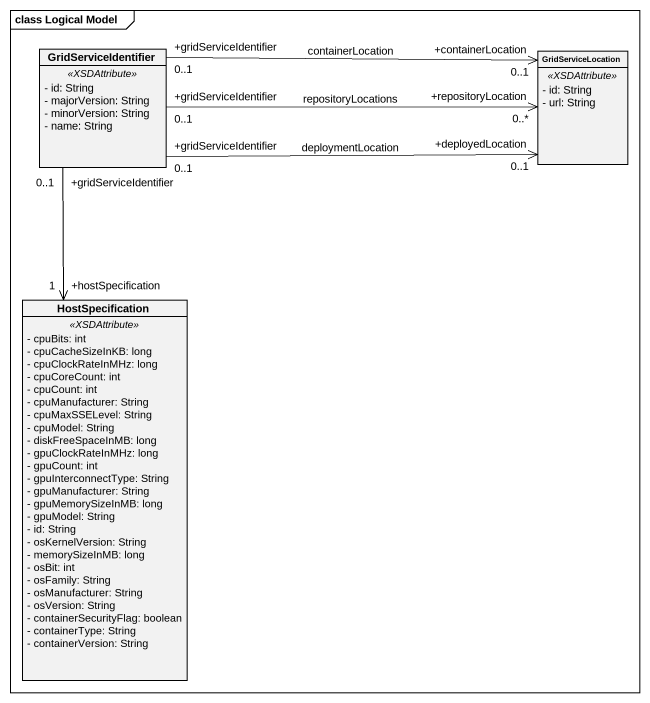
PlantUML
@startuml
mainframe class Logical Model
hide circle
hide empty members
skinparam classAttributeIconSize 0
class GridServiceIdentifier {
  .. <<XSDAttribute>> ..
  - id: String
  - majorVersion: String
  - minorVersion: String
  - name: String
}
class GridServiceLocation {
  .. <<XSDAttribute>> ..
  - id: String
  - url: String
}
class HostSpecification {
  .. <<XSDAttribute>> ..
  - cpuBits: int
  - cpuCacheSizeInKB: long
  - cpuClockRateInMHz: long
  - cpuCoreCount: int
  - cpuCount: int
  - cpuManufacturer: String
  - cpuMaxSSELevel: String
  - cpuModel: String
  - diskFreeSpaceInMB: long
  - gpuClockRateInMHz: long
  - gpuCount: int
  - gpuInterconnectType: String
  - gpuManufacturer: String
  - gpuMemorySizeInMB: long
  - gpuModel: String
  - id: String
  - osKernelVersion: String
  - memorySizeInMB: long
  - osBit: int
  - osFamily: String
  - osManufacturer: String
  - osVersion: String
  - containerSecurityFlag: boolean
  - containerType: String
  - containerVersion: String
}
GridServiceIdentifier "+gridServiceIdentifier\n0..1" -right-> "+deployedLocation\n0..1" GridServiceLocation : deploymentLocation
GridServiceIdentifier "+gridServiceIdentifier\n0..1" -right-> "+containerLocation\n0..1" GridServiceLocation : containerLocation
GridServiceIdentifier "+gridServiceIdentifier\n0..1" -right-> "+repositoryLocation\n0..*" GridServiceLocation : repositoryLocations
GridServiceIdentifier "+gridServiceIdentifier\n0..1" --> "+hostSpecification\n1" HostSpecification
@enduml
